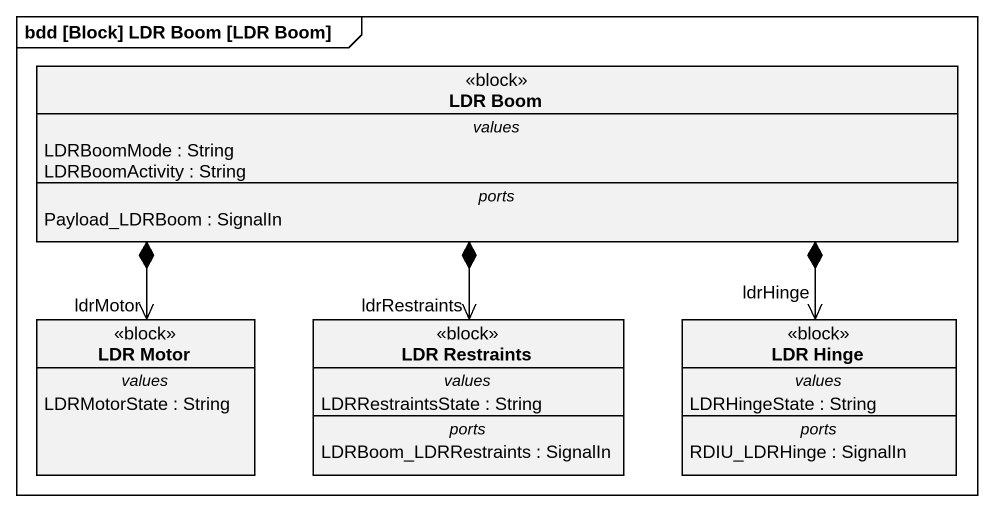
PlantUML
@startuml
mainframe bdd [Block] LDR Boom [LDR Boom]
hide circle
hide empty members
class "LDR Boom" as LDR_Boom <<block>> {
  -- values --
  LDRBoomMode : String
  LDRBoomActivity : String
  -- ports --
  Payload_LDRBoom : SignalIn
}
class "LDR Motor" as LDR_Motor <<block>> {
  -- values --
  LDRMotorState : String
}
class "LDR Restraints" as LDR_Restraints <<block>> {
  -- values --
  LDRRestraintsState : String
  -- ports --
  LDRBoom_LDRRestraints : SignalIn
}
class "LDR Hinge" as LDR_Hinge <<block>> {
  -- values --
  LDRHingeState : String
  -- ports --
  RDIU_LDRHinge : SignalIn
}
LDR_Boom *--> "ldrMotor" LDR_Motor
LDR_Boom *--> "ldrRestraints" LDR_Restraints
LDR_Boom *--> "ldrHinge" LDR_Hinge
@enduml
